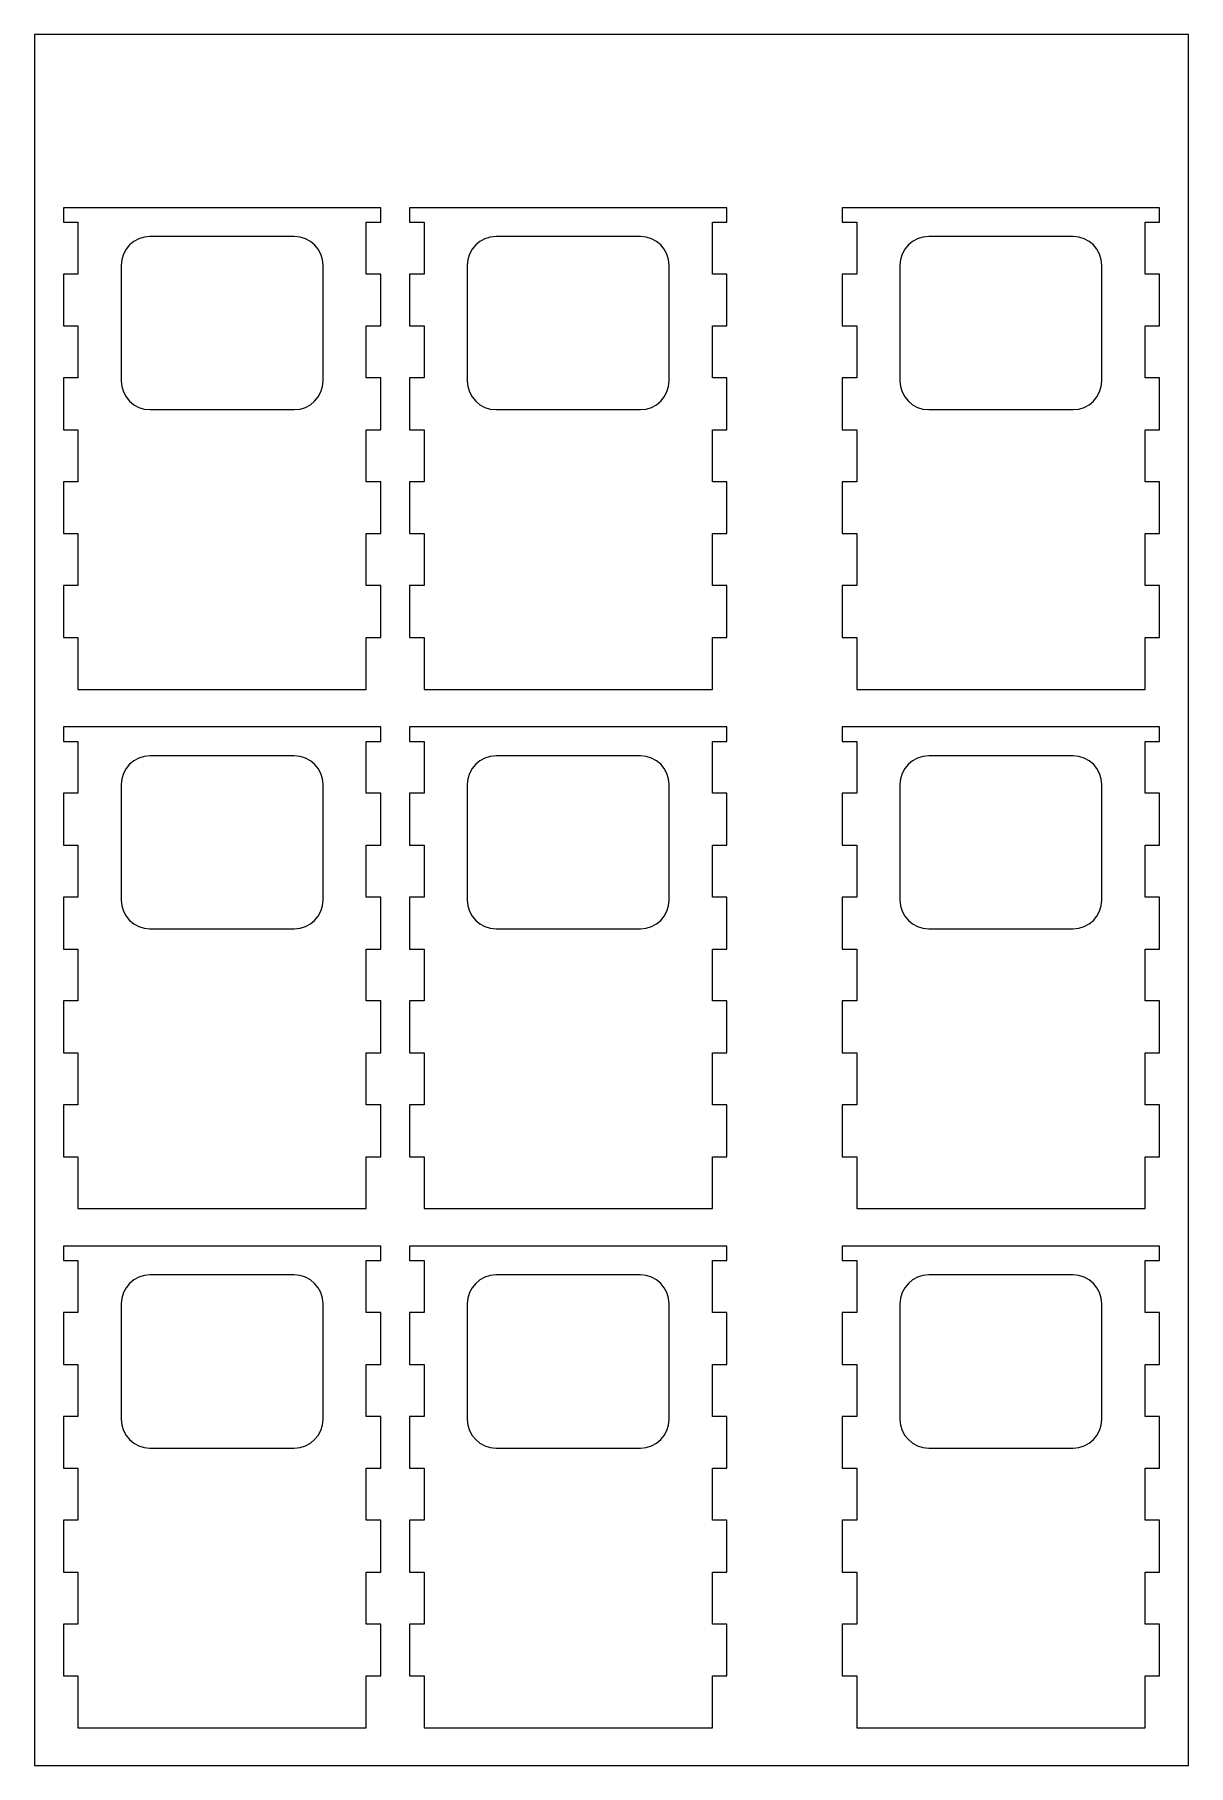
# Model space of a CAD drawing. Header units: millimetres. Extents: x 0 to 400, y 0 to 600.
import ezdxf

# ---------------------------------------------------------------- set-up
doc = ezdxf.new("R2010")
doc.units = ezdxf.units.MM
doc.layers.get('0').update_dxf_attribs({"lineweight": 0})

msp = doc.modelspace()

# ---------------------------------------------------------------- linework, layer by layer
for p, q in [((400, 600), (0, 600)), ((0, 600), (0, 0)), ((400, 0), (400, 600)), ((0, 0), (400, 0))]:
    msp.add_line(p, q)
at = {"color": 1, "true_color": 0xff0000}
for p, q in [((120, 540), (10, 540)), ((10, 540), (10, 535)), ((120, 535), (120, 540)), ((240, 540), (130, 540)), ((130, 540), (130, 535)), ((240, 535), (240, 540)), ((390, 540), (280, 540)), ((280, 540), (280, 535)), ((390, 535), (390, 540)), ((10, 535), (15, 535)), ((15, 535), (15, 517)), ((115, 517), (115, 535)), ((115, 535), (120, 535)), ((130, 535), (135, 535)), ((135, 535), (135, 517)), ((235, 517), (235, 535)), ((235, 535), (240, 535)), ((280, 535), (285, 535)), ((285, 535), (285, 517)), ((385, 517), (385, 535)), ((385, 535), (390, 535)), ((90, 530), (40, 530)), ((210, 530), (160, 530)), ((360, 530), (310, 530)), ((15, 517), (10, 517)), ((10, 517), (10, 499)), ((30, 520), (30, 480)), ((100, 480), (100, 520)), ((120, 517), (115, 517)), ((120, 499), (120, 517)), ((135, 517), (130, 517)), ((130, 517), (130, 499)), ((150, 520), (150, 480)), ((220, 480), (220, 520)), ((240, 517), (235, 517)), ((240, 499), (240, 517)), ((285, 517), (280, 517)), ((280, 517), (280, 499)), ((300, 520), (300, 480)), ((370, 480), (370, 520)), ((390, 517), (385, 517)), ((390, 499), (390, 517)), ((10, 499), (15, 499)), ((15, 499), (15, 481)), ((115, 481), (115, 499)), ((115, 499), (120, 499)), ((130, 499), (135, 499)), ((135, 499), (135, 481)), ((235, 481), (235, 499)), ((235, 499), (240, 499)), ((280, 499), (285, 499)), ((285, 499), (285, 481)), ((385, 481), (385, 499)), ((385, 499), (390, 499)), ((15, 481), (10, 481)), ((10, 481), (10, 463)), ((120, 481), (115, 481)), ((120, 463), (120, 481)), ((135, 481), (130, 481)), ((130, 481), (130, 463)), ((240, 481), (235, 481)), ((240, 463), (240, 481)), ((285, 481), (280, 481)), ((280, 481), (280, 463)), ((390, 481), (385, 481)), ((390, 463), (390, 481)), ((40, 470), (90, 470)), ((160, 470), (210, 470)), ((310, 470), (360, 470)), ((10, 463), (15, 463)), ((15, 463), (15, 445)), ((115, 445), (115, 463)), ((115, 463), (120, 463)), ((130, 463), (135, 463)), ((135, 463), (135, 445)), ((235, 445), (235, 463)), ((235, 463), (240, 463)), ((280, 463), (285, 463)), ((285, 463), (285, 445)), ((385, 445), (385, 463)), ((385, 463), (390, 463)), ((15, 445), (10, 445)), ((10, 445), (10, 427)), ((120, 445), (115, 445)), ((120, 427), (120, 445)), ((135, 445), (130, 445)), ((130, 445), (130, 427)), ((240, 445), (235, 445)), ((240, 427), (240, 445)), ((285, 445), (280, 445)), ((280, 445), (280, 427)), ((390, 445), (385, 445)), ((390, 427), (390, 445)), ((10, 427), (15, 427)), ((15, 427), (15, 409)), ((115, 409), (115, 427)), ((115, 427), (120, 427)), ((130, 427), (135, 427)), ((135, 427), (135, 409)), ((235, 409), (235, 427)), ((235, 427), (240, 427)), ((280, 427), (285, 427)), ((285, 427), (285, 409)), ((385, 409), (385, 427)), ((385, 427), (390, 427)), ((15, 409), (10, 409)), ((10, 409), (10, 391)), ((120, 409), (115, 409)), ((120, 391), (120, 409)), ((135, 409), (130, 409)), ((130, 409), (130, 391)), ((240, 409), (235, 409)), ((240, 391), (240, 409)), ((285, 409), (280, 409)), ((280, 409), (280, 391)), ((390, 409), (385, 409)), ((390, 391), (390, 409)), ((10, 391), (15, 391)), ((15, 391), (15, 373)), ((115, 373), (115, 391)), ((115, 391), (120, 391)), ((130, 391), (135, 391)), ((135, 391), (135, 373)), ((235, 373), (235, 391)), ((235, 391), (240, 391)), ((280, 391), (285, 391)), ((285, 391), (285, 373)), ((385, 373), (385, 391)), ((385, 391), (390, 391)), ((15, 373), (115, 373)), ((135, 373), (235, 373)), ((285, 373), (385, 373)), ((120, 360), (10, 360)), ((10, 360), (10, 355)), ((120, 355), (120, 360)), ((240, 360), (130, 360)), ((130, 360), (130, 355)), ((240, 355), (240, 360)), ((390, 360), (280, 360)), ((280, 360), (280, 355)), ((390, 355), (390, 360)), ((10, 355), (15, 355)), ((15, 355), (15, 337)), ((115, 337), (115, 355)), ((115, 355), (120, 355)), ((130, 355), (135, 355)), ((135, 355), (135, 337)), ((235, 337), (235, 355)), ((235, 355), (240, 355)), ((280, 355), (285, 355)), ((285, 355), (285, 337)), ((385, 337), (385, 355)), ((385, 355), (390, 355)), ((90, 350), (40, 350)), ((210, 350), (160, 350)), ((360, 350), (310, 350)), ((15, 337), (10, 337)), ((10, 337), (10, 319)), ((30, 340), (30, 300)), ((100, 300), (100, 340)), ((120, 337), (115, 337)), ((120, 319), (120, 337)), ((135, 337), (130, 337)), ((130, 337), (130, 319)), ((150, 340), (150, 300)), ((220, 300), (220, 340)), ((240, 337), (235, 337)), ((240, 319), (240, 337)), ((285, 337), (280, 337)), ((280, 337), (280, 319)), ((300, 340), (300, 300)), ((370, 300), (370, 340)), ((390, 337), (385, 337)), ((390, 319), (390, 337)), ((10, 319), (15, 319)), ((15, 319), (15, 301)), ((115, 301), (115, 319)), ((115, 319), (120, 319)), ((130, 319), (135, 319)), ((135, 319), (135, 301)), ((235, 301), (235, 319)), ((235, 319), (240, 319)), ((280, 319), (285, 319)), ((285, 319), (285, 301)), ((385, 301), (385, 319)), ((385, 319), (390, 319)), ((15, 301), (10, 301)), ((10, 301), (10, 283)), ((120, 301), (115, 301)), ((120, 283), (120, 301)), ((135, 301), (130, 301)), ((130, 301), (130, 283)), ((240, 301), (235, 301)), ((240, 283), (240, 301)), ((285, 301), (280, 301)), ((280, 301), (280, 283)), ((390, 301), (385, 301)), ((390, 283), (390, 301)), ((40, 290), (90, 290)), ((160, 290), (210, 290)), ((310, 290), (360, 290)), ((10, 283), (15, 283)), ((15, 283), (15, 265)), ((115, 265), (115, 283)), ((115, 283), (120, 283)), ((130, 283), (135, 283)), ((135, 283), (135, 265)), ((235, 265), (235, 283)), ((235, 283), (240, 283)), ((280, 283), (285, 283)), ((285, 283), (285, 265)), ((385, 265), (385, 283)), ((385, 283), (390, 283)), ((15, 265), (10, 265)), ((10, 265), (10, 247)), ((120, 265), (115, 265)), ((120, 247), (120, 265)), ((135, 265), (130, 265)), ((130, 265), (130, 247)), ((240, 265), (235, 265)), ((240, 247), (240, 265)), ((285, 265), (280, 265)), ((280, 265), (280, 247)), ((390, 265), (385, 265)), ((390, 247), (390, 265)), ((10, 247), (15, 247)), ((15, 247), (15, 229)), ((115, 229), (115, 247)), ((115, 247), (120, 247)), ((130, 247), (135, 247)), ((135, 247), (135, 229)), ((235, 229), (235, 247)), ((235, 247), (240, 247)), ((280, 247), (285, 247)), ((285, 247), (285, 229)), ((385, 229), (385, 247)), ((385, 247), (390, 247)), ((15, 229), (10, 229)), ((10, 229), (10, 211)), ((120, 229), (115, 229)), ((120, 211), (120, 229)), ((135, 229), (130, 229)), ((130, 229), (130, 211)), ((240, 229), (235, 229)), ((240, 211), (240, 229)), ((285, 229), (280, 229)), ((280, 229), (280, 211)), ((390, 229), (385, 229)), ((390, 211), (390, 229)), ((10, 211), (15, 211)), ((15, 211), (15, 193)), ((115, 193), (115, 211)), ((115, 211), (120, 211)), ((130, 211), (135, 211)), ((135, 211), (135, 193)), ((235, 193), (235, 211)), ((235, 211), (240, 211)), ((280, 211), (285, 211)), ((285, 211), (285, 193)), ((385, 193), (385, 211)), ((385, 211), (390, 211)), ((15, 193), (115, 193)), ((135, 193), (235, 193)), ((285, 193), (385, 193)), ((120, 180), (10, 180)), ((10, 180), (10, 175)), ((120, 175), (120, 180)), ((240, 180), (130, 180)), ((130, 180), (130, 175)), ((240, 175), (240, 180)), ((390, 180), (280, 180)), ((280, 180), (280, 175)), ((390, 175), (390, 180)), ((10, 175), (15, 175)), ((15, 175), (15, 157)), ((115, 157), (115, 175)), ((115, 175), (120, 175)), ((130, 175), (135, 175)), ((135, 175), (135, 157)), ((235, 157), (235, 175)), ((235, 175), (240, 175)), ((280, 175), (285, 175)), ((285, 175), (285, 157)), ((385, 157), (385, 175)), ((385, 175), (390, 175)), ((90, 170), (40, 170)), ((210, 170), (160, 170)), ((360, 170), (310, 170)), ((15, 157), (10, 157)), ((10, 157), (10, 139)), ((30, 160), (30, 120)), ((100, 120), (100, 160)), ((120, 157), (115, 157)), ((120, 139), (120, 157)), ((135, 157), (130, 157)), ((130, 157), (130, 139)), ((150, 160), (150, 120)), ((220, 120), (220, 160)), ((240, 157), (235, 157)), ((240, 139), (240, 157)), ((285, 157), (280, 157)), ((280, 157), (280, 139)), ((300, 160), (300, 120)), ((370, 120), (370, 160)), ((390, 157), (385, 157)), ((390, 139), (390, 157)), ((10, 139), (15, 139)), ((15, 139), (15, 121)), ((115, 121), (115, 139)), ((115, 139), (120, 139)), ((130, 139), (135, 139)), ((135, 139), (135, 121)), ((235, 121), (235, 139)), ((235, 139), (240, 139)), ((280, 139), (285, 139)), ((285, 139), (285, 121)), ((385, 121), (385, 139)), ((385, 139), (390, 139)), ((15, 121), (10, 121)), ((10, 121), (10, 103)), ((120, 121), (115, 121)), ((120, 103), (120, 121)), ((135, 121), (130, 121)), ((130, 121), (130, 103)), ((240, 121), (235, 121)), ((240, 103), (240, 121)), ((285, 121), (280, 121)), ((280, 121), (280, 103)), ((390, 121), (385, 121)), ((390, 103), (390, 121)), ((40, 110), (90, 110)), ((160, 110), (210, 110)), ((310, 110), (360, 110)), ((10, 103), (15, 103)), ((15, 103), (15, 85)), ((115, 85), (115, 103)), ((115, 103), (120, 103)), ((130, 103), (135, 103)), ((135, 103), (135, 85)), ((235, 85), (235, 103)), ((235, 103), (240, 103)), ((280, 103), (285, 103)), ((285, 103), (285, 85)), ((385, 85), (385, 103)), ((385, 103), (390, 103)), ((15, 85), (10, 85)), ((10, 85), (10, 67)), ((120, 85), (115, 85)), ((120, 67), (120, 85)), ((135, 85), (130, 85)), ((130, 85), (130, 67)), ((240, 85), (235, 85)), ((240, 67), (240, 85)), ((285, 85), (280, 85)), ((280, 85), (280, 67)), ((390, 85), (385, 85)), ((390, 67), (390, 85)), ((10, 67), (15, 67)), ((15, 67), (15, 49)), ((115, 49), (115, 67)), ((115, 67), (120, 67)), ((130, 67), (135, 67)), ((135, 67), (135, 49)), ((235, 49), (235, 67)), ((235, 67), (240, 67)), ((280, 67), (285, 67)), ((285, 67), (285, 49)), ((385, 49), (385, 67)), ((385, 67), (390, 67)), ((15, 49), (10, 49)), ((10, 49), (10, 31)), ((120, 49), (115, 49)), ((120, 31), (120, 49)), ((135, 49), (130, 49)), ((130, 49), (130, 31)), ((240, 49), (235, 49)), ((240, 31), (240, 49)), ((285, 49), (280, 49)), ((280, 49), (280, 31)), ((390, 49), (385, 49)), ((390, 31), (390, 49)), ((10, 31), (15, 31)), ((15, 31), (15, 13)), ((115, 13), (115, 31)), ((115, 31), (120, 31)), ((130, 31), (135, 31)), ((135, 31), (135, 13)), ((235, 13), (235, 31)), ((235, 31), (240, 31)), ((280, 31), (285, 31)), ((285, 31), (285, 13)), ((385, 13), (385, 31)), ((385, 31), (390, 31)), ((15, 13), (115, 13)), ((135, 13), (235, 13)), ((285, 13), (385, 13))]:
    msp.add_line(p, q, dxfattribs=at)
for centre, start, end in [((40, 520), 90, 180), ((90, 520), 0, 90), ((160, 520), 90, 180), ((210, 520), 0, 90), ((310, 520), 90, 180), ((360, 520), 0, 90), ((40, 480), 180, 270), ((90, 480), 270, 0), ((160, 480), 180, 270), ((210, 480), 270, 0), ((310, 480), 180, 270), ((360, 480), 270, 0), ((40, 340), 90, 180), ((90, 340), 0, 90), ((160, 340), 90, 180), ((210, 340), 0, 90), ((310, 340), 90, 180), ((360, 340), 0, 90), ((40, 300), 180, 270), ((90, 300), 270, 0), ((160, 300), 180, 270), ((210, 300), 270, 0), ((310, 300), 180, 270), ((360, 300), 270, 0), ((40, 160), 90, 180), ((90, 160), 0, 90), ((160, 160), 90, 180), ((210, 160), 0, 90), ((310, 160), 90, 180), ((360, 160), 0, 90), ((40, 120), 180, 270), ((90, 120), 270, 0), ((160, 120), 180, 270), ((210, 120), 270, 0), ((310, 120), 180, 270), ((360, 120), 270, 0)]:
    msp.add_arc(centre, 10, start, end, dxfattribs=at)

doc.saveas('drawing.dxf')
